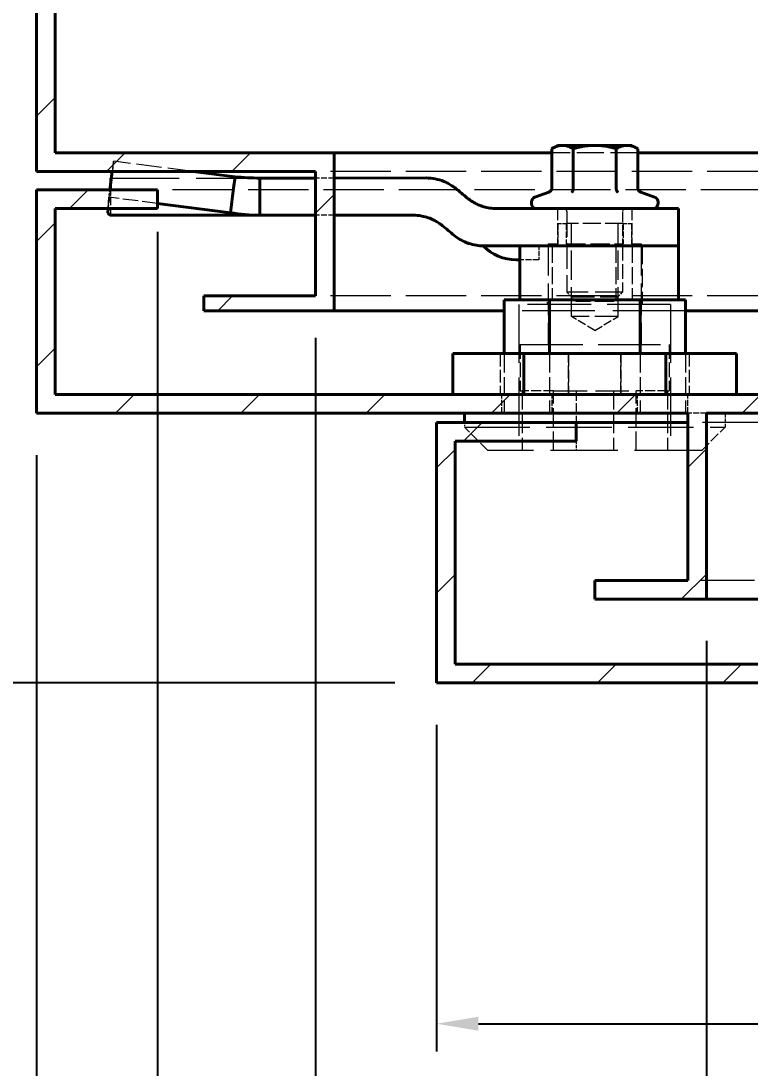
# Model space of a CAD drawing. Header units: millimetres. Extents: x 0 to 2523, y 0 to 1782.
# Drawn here: x 1700.4 to 1778.7, y 535.5 to 648.1 of the extents above; entities that cross this region are included whole.
import ezdxf

# ---------------------------------------------------------------- set-up
doc = ezdxf.new("R2010")
doc.units = ezdxf.units.MM
doc.header["$LTSCALE"] = 3
doc.linetypes.add('DASHED', pattern=[0.2067, 0.1654, -0.0413])
for name, color, linetype, lineweight in [('가려진 것(ISO)', 2, 'DASHED', 18), ('가려진 좁은 것(ISO)', 2, 'DASHED', 18), ('가시적인 것(ISO)', 3, 'Continuous', 40), ('가시적인 좁은 것(ISO)', 3, 'Continuous', 35), ('치수(ISO)', 2, 'Continuous', 25), ('해치(ISO)', 7, 'Continuous', 18)]:
    doc.layers.add(name, color=color, linetype=linetype, lineweight=lineweight)
doc.styles.add('치수 텍스트_PSTEK_POSCO', font='isocp.shx')
doc.dimstyles.new('치수_PSTEK_POSCO', dxfattribs={"dimscale": 3, "dimtxt": 2.5, "dimasz": 1.5, "dimexe": 1, "dimexo": 1.5, "dimgap": 1, "dimtad": 1, "dimrnd": 1e-08, "dimdsep": 46, "dimtxsty": '치수 텍스트_PSTEK_POSCO', "dimcen": 0.09, "dimdle": 10, "dimclrd": 7, "dimclre": 7, "dimclrt": 2, "dimadec": 1, "dimazin": 2, "dimtfac": 1, "dimtmove": 0, "dimatfit": 3, "dimfxl": 0, "dimtolj": 1, "dimlwd": -1, "dimlwe": -1, "dimarcsym": 0})

# ---------------------------------------------------------------- blocks, each defined once
blk = doc.blocks.new('*D95')
at = {"layer": 'Defpoints', "color": 0}
for p in [(1745.05, 576.96), (1840.8, 576.96), (1840.8, 540.3)]:
    blk.add_point(p, dxfattribs=at)
at = {"layer": '치수(ISO)', "color": 7}
for p, q in [((1745.05, 572.46), (1745.05, 537.3)), ((1840.8, 572.46), (1840.8, 537.3)), ((1749.55, 540.3), (1836.3, 540.3))]:
    blk.add_line(p, q, dxfattribs=at)
for points in [[(1749.55, 541.05), (1749.55, 539.55), (1745.05, 540.3)], [(1836.3, 541.05), (1836.3, 539.55), (1840.8, 540.3)]]:
    blk.add_solid(points, dxfattribs=at)
at = {"layer": '치수(ISO)', "color": 2, "insert": (1782.11, 547.05), "char_height": 7.5, "attachment_point": 4, "style": '치수 텍스트_PSTEK_POSCO'}
blk.add_mtext('\\A1;95.75', dxfattribs=at)
blk = doc.blocks.new('*D97')
at = {"layer": 'Defpoints', "color": 0}
for p in [(1774.05, 585.96), (2026.05, 585.96), (2026.05, 515.73)]:
    blk.add_point(p, dxfattribs=at)
at = {"layer": '치수(ISO)', "color": 7}
for p, q in [((1774.05, 581.46), (1774.05, 512.73)), ((2026.05, 581.46), (2026.05, 512.73)), ((1778.55, 515.73), (2021.55, 515.73))]:
    blk.add_line(p, q, dxfattribs=at)
for points in [[(1778.55, 516.48), (1778.55, 514.98), (1774.05, 515.73)], [(2021.55, 516.48), (2021.55, 514.98), (2026.05, 515.73)]]:
    blk.add_solid(points, dxfattribs=at)
at = {"layer": '치수(ISO)', "color": 2, "insert": (1892.98, 522.48), "char_height": 7.5, "attachment_point": 4, "style": '치수 텍스트_PSTEK_POSCO'}
blk.add_mtext('\\A1;252', dxfattribs=at)
blk = doc.blocks.new('*D98')
at = {"layer": 'Defpoints', "color": 0}
for p in [(1732.05, 618.56), (2070.05, 616.96), (1732.05, 496.21)]:
    blk.add_point(p, dxfattribs=at)
at = {"layer": '치수(ISO)', "color": 7}
for p, q in [((1732.05, 614.06), (1732.05, 493.21)), ((2070.05, 612.46), (2070.05, 493.21)), ((2065.55, 496.21), (1736.55, 496.21))]:
    blk.add_line(p, q, dxfattribs=at)
for points in [[(1736.55, 496.96), (1736.55, 495.46), (1732.05, 496.21)], [(2065.55, 496.96), (2065.55, 495.46), (2070.05, 496.21)]]:
    blk.add_solid(points, dxfattribs=at)
at = {"layer": '치수(ISO)', "color": 2, "insert": (1894.3, 502.96), "char_height": 7.5, "attachment_point": 4, "style": '치수 텍스트_PSTEK_POSCO'}
blk.add_mtext('\\A1;338', dxfattribs=at)
blk = doc.blocks.new('*D99')
at = {"layer": 'Defpoints', "color": 0}
for p in [(1704.05, 824.96), (1662.26, 605.96), (1702.05, 605.96)]:
    blk.add_point(p, dxfattribs=at)
at = {"layer": '치수(ISO)', "color": 7}
for p, q in [((1699.55, 824.96), (1659.26, 824.96)), ((1662.26, 820.46), (1662.26, 610.46)), ((1697.55, 605.96), (1659.26, 605.96))]:
    blk.add_line(p, q, dxfattribs=at)
for points in [[(1661.51, 820.46), (1663.01, 820.46), (1662.26, 824.96)], [(1661.51, 610.46), (1663.01, 610.46), (1662.26, 605.96)]]:
    blk.add_solid(points, dxfattribs=at)
at = {"layer": '치수(ISO)', "color": 2, "insert": (1655.51, 709.1), "char_height": 7.5, "attachment_point": 4, "rotation": 90, "style": '치수 텍스트_PSTEK_POSCO'}
blk.add_mtext('\\A1;219', dxfattribs=at)
blk = doc.blocks.new('*D100')
at = {"layer": 'Defpoints', "color": 0}
for p in [(1702.05, 824.96), (1637.46, 576.96), (1745.05, 576.96)]:
    blk.add_point(p, dxfattribs=at)
at = {"layer": '치수(ISO)', "color": 7}
for p, q in [((1697.55, 824.96), (1634.46, 824.96)), ((1637.46, 820.46), (1637.46, 581.46)), ((1740.55, 576.96), (1634.46, 576.96))]:
    blk.add_line(p, q, dxfattribs=at)
for points in [[(1636.71, 820.46), (1638.21, 820.46), (1637.46, 824.96)], [(1636.71, 581.46), (1638.21, 581.46), (1637.46, 576.96)]]:
    blk.add_solid(points, dxfattribs=at)
at = {"layer": '치수(ISO)', "color": 2, "insert": (1630.71, 693.74), "char_height": 7.5, "attachment_point": 4, "rotation": 90, "style": '치수 텍스트_PSTEK_POSCO'}
blk.add_mtext('\\A1;248', dxfattribs=at)
blk = doc.blocks.new('*D101')
at = {"layer": 'Defpoints', "color": 0}
for p in [(1715.05, 629.96), (1702.05, 605.96), (1702.05, 496.21)]:
    blk.add_point(p, dxfattribs=at)
at = {"layer": '치수(ISO)', "color": 7}
for p, q in [((1715.05, 625.46), (1715.05, 493.21)), ((1702.05, 601.46), (1702.05, 493.21)), ((1697.55, 496.21), (1671.21, 496.21)), ((1715.05, 496.21), (1702.05, 496.21)), ((1719.55, 496.21), (1724.05, 496.21))]:
    blk.add_line(p, q, dxfattribs=at)
for points in [[(1697.55, 496.96), (1697.55, 495.46), (1702.05, 496.21)], [(1719.55, 496.96), (1719.55, 495.46), (1715.05, 496.21)]]:
    blk.add_solid(points, dxfattribs=at)
at = {"layer": '치수(ISO)', "color": 2, "insert": (1674.21, 502.96), "char_height": 7.5, "attachment_point": 4, "style": '치수 텍스트_PSTEK_POSCO'}
blk.add_mtext('\\A1;13', dxfattribs=at)
blk = doc.blocks.new('*D102')
at = {"layer": 'Defpoints', "color": 0}
for p in [(1702.05, 605.96), (2102.05, 605.96), (2102.05, 474.32)]:
    blk.add_point(p, dxfattribs=at)
at = {"layer": '치수(ISO)', "color": 7}
for p, q in [((1702.05, 601.46), (1702.05, 471.32)), ((2102.05, 601.46), (2102.05, 471.32)), ((1706.55, 474.32), (2097.55, 474.32))]:
    blk.add_line(p, q, dxfattribs=at)
for points in [[(1706.55, 475.07), (1706.55, 473.57), (1702.05, 474.32)], [(2097.55, 475.07), (2097.55, 473.57), (2102.05, 474.32)]]:
    blk.add_solid(points, dxfattribs=at)
at = {"layer": '치수(ISO)', "color": 2, "insert": (1894.92, 481.07), "char_height": 7.5, "attachment_point": 4, "style": '치수 텍스트_PSTEK_POSCO'}
blk.add_mtext('\\A1;400', dxfattribs=at)

msp = doc.modelspace()

# ---------------------------------------------------------------- hatches: boundary and pattern name
at = {"layer": '해치(ISO)'}
h = msp.add_hatch(dxfattribs=at)
h.set_pattern_fill('ANSI31', color=256, scale=76.2, style=0)
h.set_pattern_definition([(45, (0, 0), (-6.735192, 6.735192), [])])
h.paths.add_polyline_path([(1715.0479, 629.9589), (1702.0479, 629.9589), (1702.0479, 605.9589), (1772.0479, 605.9589), (1772.0479, 587.9589), (1762.0479, 587.9589), (1762.0479, 585.9589), (1774.0479, 585.9589), (1774.0479, 605.9589), (1842.0479, 605.9589), (1842.0479, 607.9589), (1704.0479, 607.9589), (1704.0479, 627.9589), (1715.0479, 627.9589)])
h.paths.add_polyline_path([(2100.0479, 627.9589), (2100.0479, 607.9589), (2006.0479, 607.9589), (2006.0479, 605.9589), (2026.0479, 605.9589), (2026.0479, 585.9589), (2038.0479, 585.9589), (2038.0479, 587.9589), (2028.0479, 587.9589), (2028.0479, 605.9589), (2102.0479, 605.9589), (2102.0479, 629.9589), (2089.0479, 629.9589), (2089.0479, 627.9589)])
h.paths.add_polyline_path([(1745.0479, 576.9589), (1791.6605, 576.9589), (1792.4779, 576.9589), (1794.7979, 576.9589), (1794.7979, 577.7649), (1794.7979, 578.9589), (1793.5479, 578.9589), (1791.5479, 578.9589), (1747.0479, 578.9589), (1747.0479, 602.9589), (1760.0479, 602.9589), (1760.0479, 604.9589), (1745.0479, 604.9589)])
h.paths.add_polyline_path([(1818.7979, 576.9589), (1821.1179, 576.9589), (1821.9354, 576.9589), (1840.7979, 576.9589), (1840.7979, 578.9589), (1822.0479, 578.9589), (1820.0479, 578.9589), (1818.7979, 578.9589), (1818.7979, 577.7649)])
h.paths.add_polyline_path([(2053.0479, 604.9589), (2053.0479, 578.9589), (2007.2979, 578.9589), (2007.2979, 576.9589), (2055.0479, 576.9589), (2055.0479, 604.9589)])
h.paths.add_polyline_path([(1720.0479, 616.9589), (1734.0479, 616.9589), (1734.0479, 633.9589), (1704.0479, 633.9589), (1704.0479, 824.9589), (1702.0479, 824.9589), (1702.0479, 631.9589), (1732.0479, 631.9589), (1732.0479, 618.5589), (1720.0479, 618.5589)])
h.paths.add_polyline_path([(2070.0479, 616.9589), (2084.0479, 616.9589), (2084.0479, 618.5589), (2072.0479, 618.5589), (2072.0479, 631.9589), (2102.0479, 631.9589), (2102.0479, 824.9589), (2100.0479, 824.9589), (2100.0479, 633.9589), (2070.0479, 633.9589)])

# ---------------------------------------------------------------- linework, layer by layer
at = {"layer": '가려진 것(ISO)', "ltscale": 5.864844}
msp.add_line((1766.6667, 633.9589), (1757.4291, 633.9589), dxfattribs=at)
at = {"layer": '가려진 것(ISO)', "ltscale": 0.714475}
msp.add_line((1710.323, 633.0461), (1710.1807, 631.9589), dxfattribs=at)
at = {"layer": '가려진 것(ISO)', "ltscale": 4.708343}
msp.add_line((1710.2157, 631.3732), (1710.323, 633.0461), dxfattribs=at)
at = {"layer": '가려진 것(ISO)', "ltscale": 5.457966}
msp.add_line((1718.8498, 631.9589), (1710.323, 633.0461), dxfattribs=at)
at = {"layer": '가려진 것(ISO)', "ltscale": 13.05473}
for p, q in [((2072.0479, 631.9589), (1732.0479, 631.9589)), ((2072.0479, 618.5589), (1732.0479, 618.5589))]:
    msp.add_line(p, q, dxfattribs=at)
at = {"layer": '가려진 것(ISO)', "ltscale": 14.802096}
msp.add_line((1710.0465, 631.2368), (1726.0465, 631.2436), dxfattribs=at)
at = {"layer": '가려진 것(ISO)', "ltscale": 0.617011}
msp.add_line((1710.0471, 629.9636), (1710.0467, 630.9355), dxfattribs=at)
at = {"layer": '가려진 것(ISO)', "ltscale": 0.808278}
msp.add_line((1710.0547, 630.1432), (1710.2157, 631.3732), dxfattribs=at)
at = {"layer": '가려진 것(ISO)', "ltscale": 1.269698}
for p, q in [((1734.0479, 631.247), (1732.0479, 631.2462)), ((1734.0479, 627.247), (1732.0479, 627.2462)), ((1752.0479, 605.9589), (1752.0479, 607.9589)), ((1757.4654, 605.9589), (1757.4654, 607.9589)), ((1766.6305, 605.9589), (1766.6305, 607.9589)), ((1772.0479, 605.9589), (1772.0479, 607.9589)), ((1774.0479, 605.9589), (1772.0479, 605.9589))]:
    msp.add_line(p, q, dxfattribs=at)
at = {"layer": '가려진 것(ISO)', "ltscale": 1.731117}
for p, q in [((1709.7098, 627.5092), (1710.0547, 630.1432)), ((1710.0482, 627.2368), (1710.0471, 629.9636))]:
    msp.add_line(p, q, dxfattribs=at)
at = {"layer": '가려진 것(ISO)', "ltscale": 0.510403}
msp.add_line((1709.9188, 629.9589), (1709.8171, 629.1822), dxfattribs=at)
at = {"layer": '가려진 것(ISO)', "ltscale": 13.0844}
msp.add_line((2072.0479, 629.9589), (1715.0479, 629.9589), dxfattribs=at)
at = {"layer": '가려진 것(ISO)', "ltscale": 3.442759}
msp.add_line((1709.7387, 627.9589), (1709.8171, 629.1822), dxfattribs=at)
at = {"layer": '가려진 것(ISO)', "ltscale": 3.348196}
msp.add_line((1715.0479, 628.5153), (1709.8171, 629.1822), dxfattribs=at)
at = {"layer": '가려진 것(ISO)', "ltscale": 2.539495}
for p, q in [((1758.0479, 627.9572), (1758.0496, 623.9572)), ((1766.0479, 627.9606), (1766.0496, 623.9606))]:
    msp.add_line(p, q, dxfattribs=at)
at = {"layer": '가려진 것(ISO)', "ltscale": 5.52352}
msp.add_line((1759.0479, 627.6589), (1759.0479, 618.9589), dxfattribs=at)
at = {"layer": '가려진 것(ISO)', "ltscale": 6.233007}
msp.add_line((1762.0479, 627.9589), (1768.2979, 627.9589), dxfattribs=at)
at = {"layer": '가려진 것(ISO)', "ltscale": 2.348216}
msp.add_line((1765.0479, 627.6589), (1765.0479, 623.9602), dxfattribs=at)
at = {"layer": '가려진 것(ISO)', "ltscale": 0.796132}
for p, q in [((1758.0979, 626.3589), (1758.9824, 626.3589)), ((1765.1135, 626.3589), (1765.9979, 626.3589))]:
    msp.add_line(p, q, dxfattribs=at)
at = {"layer": '가려진 것(ISO)', "ltscale": 1.396677}
for p, q in [((1758.0979, 626.3589), (1758.0979, 624.1589)), ((1758.9824, 626.3589), (1758.9824, 624.1589)), ((1765.1135, 626.3589), (1765.1135, 624.1589)), ((1765.9979, 626.3589), (1765.9979, 624.1589))]:
    msp.add_line(p, q, dxfattribs=at)
at = {"layer": '가려진 것(ISO)', "ltscale": 3.892509}
msp.add_line((1765.1135, 626.3589), (1758.9824, 626.3589), dxfattribs=at)
at = {"layer": '가려진 것(ISO)', "ltscale": 6.348889}
for p, q in [((1759.5479, 616.3589), (1759.5479, 626.3589)), ((1764.5479, 616.3589), (1764.5479, 626.3589))]:
    msp.add_line(p, q, dxfattribs=at)
at = {"layer": '가려진 것(ISO)', "ltscale": 3.615856}
msp.add_line((1757.936, 623.9589), (1753.9975, 623.9589), dxfattribs=at)
at = {"layer": '가려진 것(ISO)', "ltscale": 0.002075}
msp.add_line((1753.9975, 623.9589), (1753.9975, 623.9555), dxfattribs=at)
at = {"layer": '가려진 것(ISO)', "ltscale": 0.950628}
msp.add_line((1756.0496, 623.9564), (1756.0503, 622.4589), dxfattribs=at)
at = {"layer": '가려진 것(ISO)', "ltscale": 2.095026}
for p, q in [((1757.0479, 624.1589), (1758.0979, 624.1589)), ((1765.9979, 624.1589), (1767.0479, 624.1589))]:
    msp.add_line(p, q, dxfattribs=at)
at = {"layer": '가려진 것(ISO)', "ltscale": 6.856808}
for p, q in [((1757.0479, 624.1589), (1757.0479, 613.3589)), ((1767.0479, 624.1589), (1767.0479, 613.3589))]:
    msp.add_line(p, q, dxfattribs=at)
at = {"layer": '가려진 것(ISO)', "ltscale": 3.682313}
for p, q in [((1757.486, 623.9589), (1757.486, 618.1589)), ((1764.328, 623.9589), (1764.328, 618.1589)), ((1766.0716, 623.9589), (1766.0716, 618.1589))]:
    msp.add_line(p, q, dxfattribs=at)
at = {"layer": '가려진 것(ISO)', "ltscale": 1.94528}
msp.add_line((1760.8566, 623.9584), (1757.936, 623.9572), dxfattribs=at)
at = {"layer": '가려진 것(ISO)', "ltscale": 4.190152}
msp.add_line((1758.9824, 624.1589), (1765.1135, 624.1589), dxfattribs=at)
at = {"layer": '가려진 것(ISO)', "ltscale": 0.014773}
msp.add_line((1760.8566, 623.9584), (1760.8782, 623.9584), dxfattribs=at)
at = {"layer": '가려진 것(ISO)', "ltscale": 0.745215}
msp.add_line((1762.0488, 623.9589), (1760.8782, 623.9589), dxfattribs=at)
at = {"layer": '가려진 것(ISO)', "ltscale": 3.174394}
for p, q in [((1765.0479, 623.9589), (1765.0479, 618.9589)), ((1754.0479, 613.3589), (1754.0479, 608.3589)), ((1770.0479, 613.3589), (1770.0479, 608.3589))]:
    msp.add_line(p, q, dxfattribs=at)
at = {"layer": '가려진 것(ISO)', "ltscale": 3.999763}
msp.add_line((1767.1479, 623.9589), (1767.1479, 617.6589), dxfattribs=at)
at = {"layer": '가려진 것(ISO)', "ltscale": 1.303219}
msp.add_line((1756.0503, 622.4589), (1753.9975, 622.4589), dxfattribs=at)
at = {"layer": '가려진 것(ISO)', "ltscale": 5.983681}
msp.add_line((1765.0479, 618.9589), (1759.0479, 618.9589), dxfattribs=at)
at = {"layer": '가려진 것(ISO)', "ltscale": 0.897783}
for p, q in [((1760.0479, 617.9589), (1759.0479, 618.9589)), ((1764.0479, 617.9589), (1765.0479, 618.9589))]:
    msp.add_line(p, q, dxfattribs=at)
at = {"layer": '가려진 것(ISO)', "ltscale": 13.763361}
msp.add_line((1770.1979, 617.6589), (1753.8979, 617.6589), dxfattribs=at)
at = {"layer": '가려진 것(ISO)', "ltscale": 12.659248}
for p, q in [((1753.8979, 617.6589), (1753.8979, 601.9589)), ((1770.1979, 617.6589), (1770.1979, 601.9589))]:
    msp.add_line(p, q, dxfattribs=at)
at = {"layer": '가려진 것(ISO)', "ltscale": 0.317349}
for p, q in [((1756.9479, 618.1589), (1756.9479, 617.6589)), ((1748.0479, 604.9589), (1748.0479, 604.4589))]:
    msp.add_line(p, q, dxfattribs=at)
at = {"layer": '가려진 것(ISO)', "ltscale": 3.989087}
msp.add_line((1764.0479, 617.9589), (1760.0479, 617.9589), dxfattribs=at)
at = {"layer": '가려진 것(ISO)', "ltscale": 15.72327}
msp.add_line((1771.7979, 616.9589), (1752.2979, 616.9589), dxfattribs=at)
at = {"layer": '가려진 것(ISO)', "ltscale": 4.986384}
msp.add_line((1764.5479, 616.3589), (1759.5479, 616.3589), dxfattribs=at)
at = {"layer": '가려진 것(ISO)', "ltscale": 1.851636}
for q in [(1759.5479, 616.3589), (1764.5479, 616.3589)]:
    msp.add_line((1762.0479, 614.8568), q, dxfattribs=at)
at = {"layer": '가려진 것(ISO)', "ltscale": 13.510047}
msp.add_line((1754.0479, 613.3589), (1770.0479, 613.3589), dxfattribs=at)
at = {"layer": '가려진 것(ISO)', "ltscale": 2.793455}
for p, q in [((1751.8979, 612.3589), (1751.8979, 607.9589)), ((1772.1979, 612.3589), (1772.1979, 607.9589))]:
    msp.add_line(p, q, dxfattribs=at)
at = {"layer": '가려진 것(ISO)', "ltscale": 4.063253}
for p, q in [((1752.2979, 612.3589), (1752.2979, 605.9589)), ((1757.1748, 612.3589), (1757.1748, 605.9589)), ((1766.9211, 612.3589), (1766.9211, 605.9589)), ((1771.7979, 612.3589), (1771.7979, 605.9589)), ((1754.2306, 608.3589), (1754.2306, 601.9589)), ((1757.6126, 601.9589), (1757.6126, 608.3589)), ((1764.0479, 608.3589), (1764.0479, 601.9589)), ((1766.4833, 601.9589), (1766.4833, 608.3589)), ((1769.8652, 608.3589), (1769.8652, 601.9589))]:
    msp.add_line(p, q, dxfattribs=at)
at = {"layer": '가려진 것(ISO)', "ltscale": 1.087521}
for p, q in [((1754.0479, 608.3589), (1754.2306, 608.3589)), ((1769.8652, 608.3589), (1770.0479, 608.3589))]:
    msp.add_line(p, q, dxfattribs=at)
at = {"layer": '가려진 것(ISO)', "ltscale": 2.147077}
for p, q in [((1757.6126, 608.3589), (1754.2306, 608.3589)), ((1769.8652, 608.3589), (1766.4833, 608.3589))]:
    msp.add_line(p, q, dxfattribs=at)
at = {"layer": '가려진 것(ISO)', "ltscale": 7.266602}
msp.add_line((1757.6126, 608.3589), (1766.4833, 608.3589), dxfattribs=at)
at = {"layer": '가려진 것(ISO)', "ltscale": 2.158556}
msp.add_line((1760.0479, 608.3589), (1760.0479, 604.9589), dxfattribs=at)
at = {"layer": '가려진 것(ISO)', "ltscale": 0.952248}
msp.add_line((1776.0479, 605.9589), (1776.0479, 604.4589), dxfattribs=at)
at = {"layer": '가려진 것(ISO)', "ltscale": 12.901145}
msp.add_line((2028.0479, 604.9589), (1772.0479, 604.9589), dxfattribs=at)
at = {"layer": '가려진 것(ISO)', "ltscale": 14.18555}
msp.add_line((1748.0479, 604.4589), (1776.0479, 604.4589), dxfattribs=at)
at = {"layer": '가려진 것(ISO)', "ltscale": 2.244606}
for p, q in [((1750.5479, 601.9589), (1748.0479, 604.4589)), ((1773.5479, 601.9589), (1776.0479, 604.4589))]:
    msp.add_line(p, q, dxfattribs=at)
at = {"layer": '가려진 것(ISO)', "ltscale": 0.634799}
msp.add_line((1760.0479, 602.9589), (1760.0479, 601.9589), dxfattribs=at)
at = {"layer": '가려진 것(ISO)', "ltscale": 14.56552}
msp.add_line((1773.5479, 601.9589), (1750.5479, 601.9589), dxfattribs=at)
at = {"layer": '가려진 것(ISO)', "ltscale": 11.557275}
msp.add_line((1793.5479, 587.9589), (1772.0479, 587.9589), dxfattribs=at)
at = {"layer": '가려진 것(ISO)', "ltscale": 0.280735}
msp.add_arc((1758.7479, 627.6589), 0.3, 0, 84.47877, dxfattribs=at)
at = {"layer": '가려진 것(ISO)', "ltscale": 0.299089}
msp.add_arc((1765.3479, 627.6589), 0.3, 90, 180, dxfattribs=at)
at = {"layer": '가려진 것(ISO)', "ltscale": 0.034401}
msp.add_arc((1768.2979, 628.5089), 0.55, 270, 275.660975, dxfattribs=at)
at = {"layer": '가려진 것(ISO)', "ltscale": 0.622004}
msp.add_open_spline([(1710.0872, 631.2453), (1710.1284, 631.2624), (1710.1704, 631.3052), (1710.2157, 631.3732)], degree=3, dxfattribs=at)
at = {"layer": '가려진 것(ISO)', "ltscale": 1.005516}
msp.add_open_spline([(1710.0774, 630.3168), (1710.0563, 630.1552), (1710.0497, 630.0448), (1710.0471, 629.9741), (1710.0471, 629.9678), (1710.0471, 629.9636), (1710.0471, 629.9636), (1710.0471, 629.9636)], degree=3, knots=[0, 0, 0, 0, 0.111146733, 0.111146733, 0.15770148, 0.15770148, 0.157879406, 0.157879406, 0.157879406, 0.157879406], dxfattribs=at)
at = {"layer": '가려진 좁은 것(ISO)', "ltscale": 0.000754912}
msp.add_line((1758.8841, 623.9576), (1758.8841, 623.9589), dxfattribs=at)
at = {"layer": '가려진 좁은 것(ISO)', "ltscale": 0.12769}
msp.add_line((1759.0479, 624.1589), (1759.0479, 623.9576), dxfattribs=at)
at = {"layer": '가려진 좁은 것(ISO)', "ltscale": 0.12607}
msp.add_line((1765.0479, 623.9602), (1765.0479, 624.1589), dxfattribs=at)
at = {"layer": '가려진 좁은 것(ISO)', "ltscale": 4.986384}
msp.add_line((1759.5479, 618.4589), (1764.5479, 618.4589), dxfattribs=at)
at = {"layer": '가려진 좁은 것(ISO)', "ltscale": 2.793455}
for p, q in [((1759.2266, 607.9589), (1759.2266, 612.3589)), ((1759.2266, 612.3589), (1759.2266, 607.9589)), ((1764.8693, 612.3589), (1764.8693, 607.9589)), ((1764.8693, 607.9589), (1764.8693, 612.3589))]:
    msp.add_line(p, q, dxfattribs=at)
at = {"layer": '가시적인 것(ISO)'}
for p, q in [((1702.0479, 824.9589), (1702.0479, 631.9589)), ((1704.0479, 633.9589), (1704.0479, 824.9589)), ((1734.0479, 633.9589), (1704.0479, 633.9589)), ((1734.0479, 616.9589), (1734.0479, 633.9589)), ((1757.4291, 633.9589), (1734.0479, 633.9589)), ((1758.0479, 634.7589), (1757.4291, 634.4017)), ((1757.4291, 630.1513), (1757.4291, 634.4017)), ((1758.5838, 634.7589), (1758.0479, 634.7589)), ((1762.0479, 634.7589), (1758.5838, 634.7589)), ((1759.7385, 630.1512), (1759.7385, 634.4017)), ((1765.512, 634.7589), (1762.0479, 634.7589)), ((1764.3573, 630.1512), (1764.3573, 634.4017)), ((1766.0479, 634.7589), (1765.512, 634.7589)), ((1766.0479, 634.7589), (1766.6667, 634.4017)), ((1766.6667, 630.1513), (1766.6667, 634.4017)), ((2070.0479, 633.9589), (1766.6667, 633.9589)), ((1702.0479, 631.9589), (1732.0479, 631.9589)), ((1710.1807, 631.9589), (1709.9188, 629.9589)), ((1723.3998, 631.3788), (1718.8498, 631.9589)), ((1732.0479, 631.9589), (1732.0479, 618.5589)), ((1710.0467, 630.9355), (1710.0465, 631.2368)), ((1723.2388, 630.1489), (1723.3998, 631.3788)), ((1732.0479, 631.2462), (1726.0465, 631.2436)), ((1726.0471, 629.9704), (1726.0465, 631.2436)), ((1743.9373, 631.2512), (1734.0479, 631.247)), ((1715.0479, 629.9589), (1702.0479, 629.9589)), ((1702.0479, 629.9589), (1702.0479, 605.9589)), ((1715.0479, 627.9589), (1715.0479, 629.9589)), ((1722.8939, 627.5149), (1723.2388, 630.1489)), ((1726.0482, 627.2436), (1726.0471, 629.9704)), ((1757.1041, 629.7345), (1755.6098, 629.1906)), ((1766.9918, 629.7345), (1768.486, 629.1906)), ((1722.8939, 627.5149), (1715.0479, 628.5153)), ((1755.2479, 628.6738), (1755.2479, 628.5089)), ((1768.8479, 628.6738), (1768.8479, 628.5089)), ((1704.0479, 607.9589), (1704.0479, 627.9589)), ((1704.0479, 627.9589), (1715.0479, 627.9589)), ((1709.7098, 627.5092), (1709.7387, 627.9589)), ((1710.0482, 627.2368), (1726.0482, 627.2436)), ((1732.0479, 627.2462), (1726.0482, 627.2436)), ((1742.5019, 627.2506), (1734.0479, 627.247)), ((1755.7979, 627.9589), (1762.0479, 627.9589)), ((1760.8549, 627.9584), (1756.0486, 627.9564)), ((1764.2323, 627.9599), (1760.8549, 627.9584)), ((1771.0479, 627.9628), (1764.2323, 627.9599)), ((1771.0479, 627.9628), (1771.0496, 623.9628)), ((1750.0959, 623.9538), (1750.0496, 623.9538)), ((1753.9975, 623.9555), (1753.9975, 618.1589)), ((1757.936, 623.9572), (1756.0503, 623.9564)), ((1760.8782, 623.9589), (1757.936, 623.9589)), ((1760.8782, 623.9584), (1764.234, 623.9599)), ((1771.0479, 623.9589), (1762.0488, 623.9589)), ((1764.234, 623.9599), (1771.0496, 623.9628)), ((1765.0479, 623.9602), (1765.0479, 623.9589)), ((1771.0479, 623.9589), (1771.0479, 618.1589)), ((1753.9975, 622.4589), (1753.6153, 622.4589)), ((1732.0479, 618.5589), (1720.0479, 618.5589)), ((1720.0479, 618.5589), (1720.0479, 616.9589)), ((1752.2979, 618.1589), (1752.2979, 612.3589)), ((1752.2979, 618.1589), (1757.1748, 618.1589)), ((1757.1748, 618.1589), (1757.1748, 612.3589)), ((1766.9211, 618.1589), (1757.1748, 618.1589)), ((1766.9211, 618.1589), (1766.9211, 612.3589)), ((1766.9211, 618.1589), (1771.7979, 618.1589)), ((1771.7979, 618.1589), (1771.7979, 612.3589)), ((1720.0479, 616.9589), (1734.0479, 616.9589)), ((1752.2979, 616.9589), (1734.0479, 616.9589)), ((2034.5479, 616.9589), (1771.7979, 616.9589)), ((1754.4229, 612.3589), (1746.7979, 612.3589)), ((1746.7979, 612.3589), (1746.7979, 607.9589)), ((1769.6729, 612.3589), (1754.4229, 612.3589)), ((1754.4229, 612.3589), (1754.4229, 607.9589)), ((1777.2979, 612.3589), (1769.6729, 612.3589)), ((1769.6729, 612.3589), (1769.6729, 607.9589)), ((1777.2979, 612.3589), (1777.2979, 607.9589)), ((1842.0479, 607.9589), (1704.0479, 607.9589)), ((1702.0479, 605.9589), (1772.0479, 605.9589)), ((1748.0479, 605.9589), (1748.0479, 604.9589)), ((1772.0479, 605.9589), (1772.0479, 587.9589)), ((1774.0479, 605.9589), (1842.0479, 605.9589)), ((1774.0479, 585.9589), (1774.0479, 605.9589)), ((1760.0479, 604.9589), (1745.0479, 604.9589)), ((1745.0479, 604.9589), (1745.0479, 576.9589)), ((1760.0479, 602.9589), (1760.0479, 604.9589)), ((1772.0479, 604.9589), (1760.0479, 604.9589)), ((1747.0479, 578.9589), (1747.0479, 602.9589)), ((1747.0479, 602.9589), (1760.0479, 602.9589)), ((1772.0479, 587.9589), (1762.0479, 587.9589)), ((1762.0479, 587.9589), (1762.0479, 585.9589)), ((1762.0479, 585.9589), (1774.0479, 585.9589)), ((1791.5479, 585.9589), (1774.0479, 585.9589)), ((1794.7979, 578.9589), (1747.0479, 578.9589)), ((1745.0479, 576.9589), (1794.7979, 576.9589))]:
    msp.add_line(p, q, dxfattribs=at)
for centre, radius, start, end in [((1743.9394, 626.2512), 5, 78.872661, 90.024378), ((1755.7979, 628.6738), 0.55, 110, 180), ((1755.7979, 628.5089), 0.55, 180, 270), ((1768.2979, 628.5089), 0.55, 275.660975, 0), ((1768.2979, 628.6738), 0.55, 0, 70), ((1742.5041, 622.2506), 5, 78.871251, 90.024378), ((1758.7479, 627.6589), 0.3, 84.47877, 90), ((1753.6153, 627.4589), 5, 224.508984, 270)]:
    msp.add_arc(centre, radius, start, end, dxfattribs=at)
for points, weights in [([(1757.4291, 634.4017), (1758.0479, 634.7589), (1758.5838, 634.7589)], [2.05513277492, 2.2140978483, 2.21409784829]), ([(1758.5838, 634.7589), (1759.1197, 634.7589), (1759.7385, 634.4017)], [2.21409784829, 2.21409784827, 2.05513277493]), ([(1759.7385, 634.4017), (1760.9761, 634.7589), (1762.0479, 634.7589)], [2.0551350202, 2.21410026725, 2.21410026725]), ([(1762.0479, 634.7589), (1763.1197, 634.7589), (1764.3573, 634.4017)], [2.21410026725, 2.21410026725, 2.05513502021]), ([(1764.3573, 634.4017), (1764.9761, 634.7589), (1765.512, 634.7589)], [2.05513439893, 2.2140996138, 2.2140995979]), ([(1765.512, 634.7589), (1766.0479, 634.7589), (1766.6667, 634.4017)], [2.2140995979, 2.21409958201, 2.05513439892])]:
    msp.add_rational_spline(points, weights, degree=2, dxfattribs=at)
for points in [[(1710.0465, 631.2368), (1710.0601, 631.2368), (1710.0736, 631.2396), (1710.0872, 631.2453)], [(1726.0465, 631.2436), (1725.1624, 631.2432), (1724.2782, 631.2888), (1723.3998, 631.3788)], [(1710.0482, 627.2368), (1709.9316, 627.2367), (1709.8149, 627.3286), (1709.7098, 627.5092)], [(1726.0482, 627.2436), (1724.9929, 627.2432), (1723.9376, 627.3346), (1722.8939, 627.5149)]]:
    msp.add_open_spline(points, degree=3, dxfattribs=at)
for points, knots in [([(1746.2456, 630.6876), (1746.1148, 630.7551), (1745.9797, 630.8185), (1745.5408, 630.9989), (1745.2225, 631.093), (1744.9043, 631.1572)], [-2.392317062, -2.392317062, -2.392317062, -2.392317062, -2.348692896, -2.348692896, -2.254646947, -2.254646947, -2.254646947, -2.254646947]), ([(1747.1197, 630.1094), (1747.0938, 630.1308), (1747.0676, 630.1519), (1747.0412, 630.1728), (1746.9338, 630.2578), (1746.8215, 630.3394), (1746.7045, 630.417), (1746.5587, 630.5138), (1746.4056, 630.6044), (1746.2456, 630.6876)], [0, 0, 0, 0, 0.09882986, 0.09882986, 0.09882986, 0.5, 0.5, 0.5, 1, 1, 1, 1]), ([(1748.3489, 629.0962), (1748.1431, 629.2658), (1747.9378, 629.4351), (1747.5281, 629.7728), (1747.3236, 629.9413), (1747.1197, 630.1094)], [-0.163488648, -0.163488648, -0.163488648, -0.163488648, -0.081744783, -0.081744783, -0.000001, -0.000001, -0.000001, -0.000001]), ([(1757.4291, 630.1513), (1757.4292, 630.1108), (1757.4223, 630.0707), (1757.3954, 629.9898), (1757.3742, 629.9501), (1757.3176, 629.8728), (1757.2806, 629.8366), (1757.1988, 629.7768), (1757.1541, 629.753), (1757.1061, 629.7352), (1757.1051, 629.7349), (1757.1041, 629.7345)], [-0.0560557764, -0.0560557764, -0.0560557764, -0.0560557764, -0.043849048, -0.043849048, -0.0304152406, -0.0304152406, -0.0150467208, -0.0150467208, 0, 0, 0.0003147423, 0.0003147423, 0.0003147423, 0.0003147423]), ([(1759.7385, 630.1512), (1759.7385, 630.1107), (1759.7351, 630.0705), (1759.7216, 629.9897), (1759.7111, 629.95), (1759.6828, 629.8727), (1759.6643, 629.8365), (1759.6233, 629.7768), (1759.601, 629.753), (1759.577, 629.7352), (1759.5765, 629.7349), (1759.576, 629.7345)], [0.0000072529, 0.0000072529, 0.0000072529, 0.0000072529, 0.0121829884, 0.0121829884, 0.0255410358, 0.0255410358, 0.0408592426, 0.0408592426, 0.0558401165, 0.0558401165, 0.0561514092, 0.0561514092, 0.0561514092, 0.0561514092]), ([(1764.3573, 630.1512), (1764.3573, 630.1107), (1764.3608, 630.0705), (1764.3743, 629.9897), (1764.3848, 629.95), (1764.4131, 629.8727), (1764.4316, 629.8365), (1764.4725, 629.7768), (1764.4949, 629.753), (1764.5189, 629.7352), (1764.5194, 629.7349), (1764.5198, 629.7345)], [-0.0560463693, -0.0560463693, -0.0560463693, -0.0560463693, -0.043826559, -0.043826559, -0.0304159948, -0.0304159948, -0.0150386941, -0.0150386941, 0, 0, 0.000312487, 0.000312487, 0.000312487, 0.000312487]), ([(1766.6667, 630.1513), (1766.6667, 630.1108), (1766.6736, 630.0707), (1766.7005, 629.9898), (1766.7216, 629.9501), (1766.7783, 629.8728), (1766.8152, 629.8366), (1766.8971, 629.7768), (1766.9418, 629.753), (1766.9898, 629.7352), (1766.9908, 629.7349), (1766.9918, 629.7345)], [-0.0560557269, -0.0560557269, -0.0560557269, -0.0560557269, -0.0438465925, -0.0438465925, -0.0304152406, -0.0304152406, -0.0150467208, -0.0150467208, 0, 0, 0.0003147423, 0.0003147423, 0.0003147423, 0.0003147423]), ([(1749.315, 628.4714), (1749.1375, 628.5591), (1748.9678, 628.656), (1748.8067, 628.7606), (1748.6455, 628.8653), (1748.4928, 628.9776), (1748.3489, 629.0962)], [0, 0, 0, 0, 0.5, 0.5, 0.5, 1, 1, 1, 1]), ([(1750.1325, 628.1535), (1749.9952, 628.1934), (1749.858, 628.2397), (1749.7215, 628.2926), (1749.585, 628.3456), (1749.4493, 628.4051), (1749.315, 628.4714)], [0, 0, 0, 0, 0.5, 0.5, 0.5, 1, 1, 1, 1]), ([(1751.5313, 627.9544), (1751.2748, 627.9543), (1751.019, 627.9743), (1750.5325, 628.0488), (1750.3181, 628.0995), (1750.1325, 628.1535)], [0.000001, 0.000001, 0.000001, 0.000001, 0.077651727, 0.077651727, 0.152746465, 0.152746465, 0.152746465, 0.152746465]), ([(1756.0486, 627.9564), (1755.4005, 627.9561), (1754.7053, 627.9558), (1754.1198, 627.9555), (1753.5344, 627.9553), (1753.0588, 627.9551), (1752.5078, 627.9549), (1752.1935, 627.9547), (1751.8546, 627.9546), (1751.5313, 627.9544)], [0, 0, 0, 0, 0.38901971, 0.38901971, 0.38901971, 0.77803941, 0.77803941, 0.77803941, 1, 1, 1, 1]), ([(1743.4691, 627.1566), (1743.9317, 627.0643), (1744.3778, 626.9063), (1744.7785, 626.7034), (1744.7945, 626.6952), (1744.8104, 626.6869)], [-2.326753327, -2.326753327, -2.326753327, -2.326753327, -2.192333013, -2.192333013, -2.186742049, -2.186742049, -2.186742049, -2.186742049]), ([(1744.8104, 626.6869), (1744.9705, 626.6037), (1745.1236, 626.5131), (1745.2694, 626.4163), (1745.3867, 626.3384), (1745.4993, 626.2565), (1745.607, 626.1713), (1745.633, 626.1507), (1745.6588, 626.1298), (1745.6843, 626.1088)], [0, 0, 0, 0, 0.5, 0.5, 0.5, 0.90250589, 0.90250589, 0.90250589, 1, 1, 1, 1]), ([(1746.9135, 625.0956), (1746.7078, 625.2652), (1746.5025, 625.4345), (1746.0927, 625.7722), (1745.8883, 625.9407), (1745.6843, 626.1088)], [-0.163488339, -0.163488339, -0.163488339, -0.163488339, -0.081744636, -0.081744636, -0.000001, -0.000001, -0.000001, -0.000001]), ([(1746.9135, 625.0956), (1747.1158, 624.9289), (1747.331, 624.7782), (1747.7896, 624.5082), (1748.033, 624.3903), (1748.2851, 624.2925)], [-0.162822762, -0.162822762, -0.162822762, -0.162822762, -0.08246392, -0.08246392, -0.000001, -0.000001, -0.000001, -0.000001]), ([(1748.2851, 624.2925), (1748.3227, 624.2778), (1748.3604, 624.2637), (1748.4361, 624.2365), (1748.4739, 624.2233), (1748.5118, 624.2107)], [0.000001, 0.000001, 0.000001, 0.000001, 0.0123133325, 0.0123133325, 0.0246256386, 0.0246256386, 0.0246256386, 0.0246256386]), ([(1748.5118, 624.2107), (1748.7646, 624.1264), (1749.0253, 624.0619), (1749.5563, 623.9756), (1749.8256, 623.9537), (1750.0959, 623.9538)], [-0.164233159, -0.164233159, -0.164233159, -0.164233159, -0.082091671, -0.082091671, -0.000088647, -0.000088647, -0.000088647, -0.000088647]), ([(1756.0503, 623.9564), (1755.0578, 623.9559), (1754.0619, 623.9555), (1752.0723, 623.9547), (1751.0804, 623.9543), (1750.0959, 623.9538)], [-0.597287715, -0.597287715, -0.597287715, -0.597287715, -0.298655583, -0.298655583, -0.000088643, -0.000088643, -0.000088643, -0.000088643])]:
    msp.add_open_spline(points, degree=3, knots=knots, dxfattribs=at)
at = {"layer": '가시적인 좁은 것(ISO)'}
for points in [[(1757.936, 623.9572), (1757.936, 623.9578), (1757.936, 623.9583), (1757.936, 623.9589)], [(1760.8782, 623.9589), (1760.8782, 623.9588), (1760.8782, 623.9586), (1760.8782, 623.9584)]]:
    msp.add_open_spline(points, degree=3, dxfattribs=at)

# ---------------------------------------------------------------- dimensions: what is measured, and where the dimension line sits
at = {"layer": '치수(ISO)', "color": 7}
for base, p1, p2, angle, override, picture, middle in [((1637.463, 576.9589), (1702.0479, 824.9589), (1745.0479, 576.9589), 90, {"dimdec": 2, "dimtp": 0, "dimtm": 0, "dimtdec": 2, "dimtofl": 0, "dimatfit": 1}, '*D100', (1637.463, 700.9589)), ((1662.2628, 605.9589), (1704.0479, 824.9589), (1702.0479, 605.9589), 270, {"dimdec": 2, "dimtp": 0, "dimtm": 0, "dimtdec": 2, "dimtofl": 0, "dimatfit": 1}, '*D99', (1662.2628, 715.4589)), ((1702.0479, 496.2065), (1715.0479, 629.9589), (1702.0479, 605.9589), 180, {"dimdec": 2, "dimtp": 0, "dimtm": 0, "dimtdec": 2, "dimtofl": 1, "dimatfit": 1}, '*D101', (1677.7402, 496.2065)), ((1732.0479, 496.2065), (2070.0479, 616.9589), (1732.0479, 618.5589), 180, {"dimdec": 2, "dimtp": 0, "dimtm": 0, "dimtdec": 2, "dimtofl": 0, "dimatfit": 1}, '*D98', (1901.0479, 496.2065)), ((2102.0479, 474.3153), (1702.0479, 605.9589), (2102.0479, 605.9589), 180, {"dimdec": 2, "dimtp": 0, "dimtm": 0, "dimtdec": 2, "dimtofl": 0, "dimatfit": 1}, '*D102', (1902.0479, 474.3153)), ((2026.0479, 515.7312), (1774.0479, 585.9589), (2026.0479, 585.9589), 180, {"dimdec": 2, "dimtp": 0, "dimtm": 0, "dimtdec": 2, "dimtofl": 0, "dimatfit": 1}, '*D97', (1900.0479, 515.7312)), ((1840.7979, 540.3024), (1745.0479, 576.9589), (1840.7979, 576.9589), 180, {"dimdec": 2, "dimtp": 0, "dimtm": 0, "dimtdec": 2, "dimtofl": 0, "dimatfit": 1}, '*D95', (1792.9229, 540.3024))]:
    dim = msp.add_linear_dim(base=base, p1=p1, p2=p2, angle=angle, dimstyle='치수_PSTEK_POSCO', override=override, dxfattribs=at)
    dim.commit()
    dim.dimension.update_dxf_attribs({"geometry": picture, "text_midpoint": middle, "dimtype": 160})

doc.saveas('drawing.dxf')
